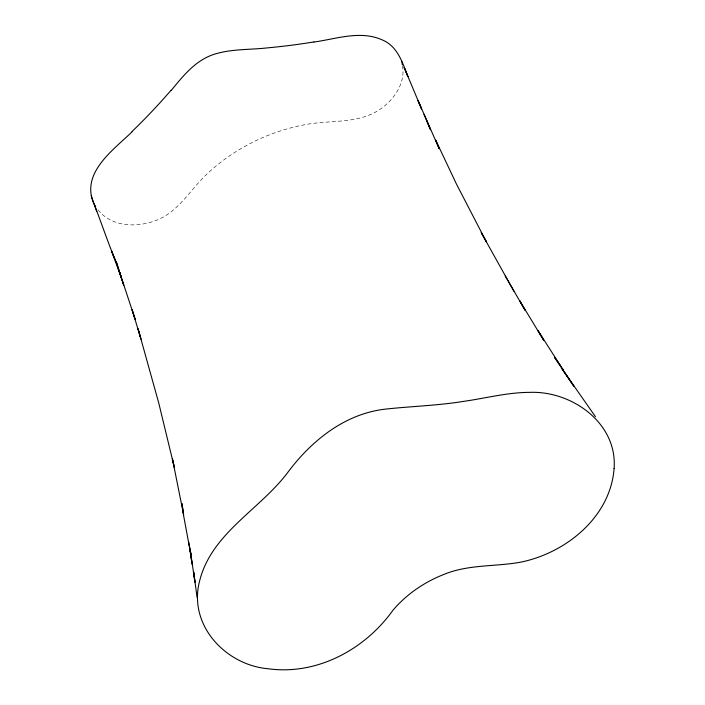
<?xml version="1.0" encoding="UTF-8"?>
<svg xmlns="http://www.w3.org/2000/svg" width="705" height="705" viewBox="0 0 705 705"><rect width="100%" height="100%" fill="white"/><g stroke="black" fill="none" stroke-linecap="round" stroke-linejoin="round"><path stroke-width="0.53" stroke-dasharray="3.52 2.64" d="M98.11 209.94C111.258 226.71 136.215 227.856 154.924 220.815C177.475 213.033 189.222 191.117 205.507 175.422A158.079 125.014 -21.7 0 1 308.64 124.062C332.707 120.062 359.339 123.728 380.444 109.055C394.121 99.546 405.631 83.146 402.476 65.803"/><path stroke-width="1.06" d="M171.253 90.381C183.106 75.946 195.452 60.366 213.941 54.364C231.24 48.786 249.693 49.905 267.556 47.861A561.215 443.877 -21.7 0 0 313.91 41.947M132.302 131.597C112.791 150.526 79.489 173.686 94.505 205.12C101.555 223.326 107.724 241.859 115.188 259.898M313.919 42.027C336.267 39.004 359.982 30.148 381.916 39.762C397.426 45.922 402.432 62.401 407.904 76.572L404.115 67.389L421.528 108.87M94.505 205.12L95.704 206.724M595.443 416.69L562.167 369.041L573.835 386.155L554.474 357.294L563.092 369.482M560.748 366.133L538.1 330.768L543.643 340.189L519.603 300.621L525.058 310.165L505.256 276.034M514.015 291.376L481.198 232.588L486.406 241.868L456.435 184.031L435.699 140.101L439.171 148.729L418.039 100.524L421.511 108.905M111.513 251.015L115.215 259.951M426.499 120.211L430.517 129.773L424.031 114.307M111.742 251.544L121.524 278.325L116.122 261.273L123.745 285.287L121.842 279.321M91.209 195.778L96.7 211.28M135.096 319.118L119.004 270.482L121.524 278.325M135.087 319.021L132.117 309.724L141.018 339.255M140.727 338.215L138.083 328.812L158.713 402.881L174.373 467.538M174.443 467.582L172.39 458.699L183.591 514.641L181.987 503.59L183.741 516.289L191.478 558.104L188.588 541.519M192.06 564.3L190.438 551.319L194.888 581.986M197.056 597.294L193.699 572.037L194.924 582.03M189.539 547.062L191.813 562.361M401.982 61.828L402.352 64.807M171.042 90.266A560.995 444.018 -21.7 0 1 132.091 131.447M614.108 468.464C610.424 517.267 565.692 553.222 520.087 562.29C494.831 566.732 468.323 564.379 444.168 574.328C424.516 581.96 406.626 594.156 392.941 610.266C365.023 649.411 317.162 675.381 268.446 668.789C225.829 665.247 188.094 625.282 199.524 581.308C211.165 533.641 259.043 510.129 287.129 473.293C311.028 440.96 344.745 413.544 385.97 409.059C411.879 406.265 437.999 405.56 463.767 401.348C485.666 398.263 507.274 392.447 529.508 392.368C571.693 390.614 617.536 422.982 614.108 468.464"/></g></svg>
